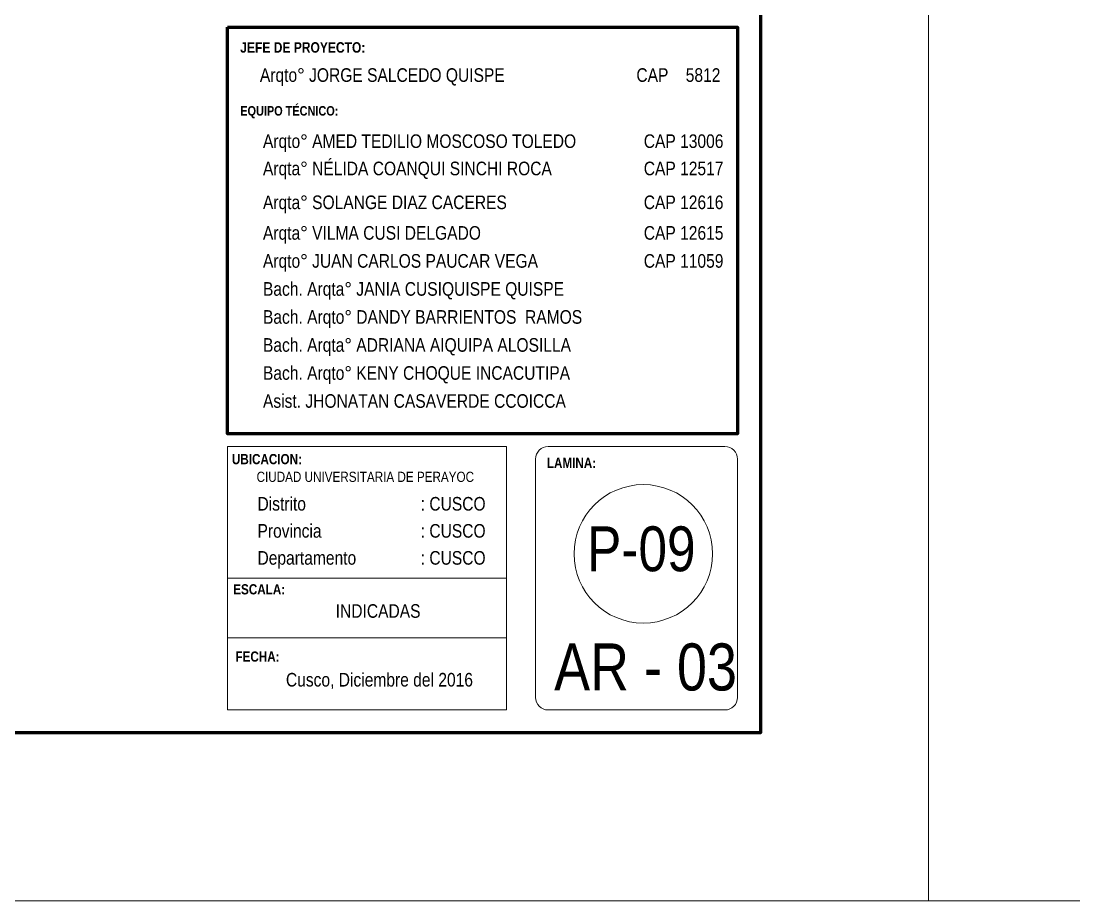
# Model space of a CAD drawing. Header units: inches. Extents: x 140 to 978, y -82 to 38.
# Drawn here: x 816.8 to 826.19, y -22.35 to -14.5 of the extents above; entities that cross this region are included whole.
import ezdxf

# ---------------------------------------------------------------- set-up
doc = ezdxf.new("R2010")
doc.units = ezdxf.units.IN
doc.header["$MEASUREMENT"] = 0
doc.layers.add('UNSAAC- ROTULO', color=7, linetype='Continuous', lineweight=60)
doc.layers.add('UNSAAC-TEXTOS ROTULO', color=7, linetype='Continuous', lineweight=15)
doc.styles.add('5mm', font='GOTHIC.TTF', dxfattribs={"height": 5})
doc.styles.get("Standard").update_dxf_attribs({"font": 'arial.ttf'})

msp = doc.modelspace()

# ---------------------------------------------------------------- linework, layer by layer
at = {"layer": 'UNSAAC- ROTULO', "color": 5, "lineweight": 0, "flags": 128}
for points in [[(748.395, 31.6513), (824.895, 31.6513), (824.895, -22.3487), (748.395, -22.3487)], [(824.895, 31.6513), (901.395, 31.6513), (901.395, -22.3487), (824.895, -22.3487)]]:
    msp.add_lwpolyline(points, close=True, dxfattribs=at)
at = {"layer": 'UNSAAC- ROTULO'}
for points in [[(749.895, 30.1513), (823.395, 30.1513), (823.395, -20.8487), (749.895, -20.8487)], [(818.642, -14.5523), (823.1903, -14.5523), (823.1903, -18.1809), (818.642, -18.1809)]]:
    msp.add_lwpolyline(points, close=True, dxfattribs=at)
at = {"layer": 'UNSAAC-TEXTOS ROTULO'}
for p, q in [((821.1303, -18.2928), (818.642, -18.2928)), ((818.642, -18.4048), (818.642, -20.532)), ((818.642, -19.4684), (821.1303, -19.4684)), ((818.642, -20.0002), (821.1303, -20.0002)), ((821.1303, -20.644), (818.642, -20.644))]:
    msp.add_line(p, q, dxfattribs=at)
msp.add_lwpolyline([(818.642, -18.2928), (821.1303, -18.2928), (821.1303, -20.644), (818.642, -20.644)], close=True, dxfattribs=at)
msp.add_lwpolyline([(821.5013, -18.2928), (823.0784, -18.2928, -0.414214), (823.1903, -18.4048), (823.1903, -20.532, -0.414214), (823.0784, -20.644), (821.5013, -20.644, -0.414214), (821.3894, -20.532), (821.3894, -18.4048, -0.414214)], format="xyb", close=True, dxfattribs=at)
msp.add_circle((822.3505, -19.2511), 0.6179, dxfattribs=at)

# ---------------------------------------------------------------- texts
at = {"layer": 'UNSAAC-TEXTOS ROTULO', "attachment_point": 1}
for s, width, heights, insert, char_height in [('{\\fArial Narrow|b1|i0|c0|p34;JEFE DE PROYECTO:\\fArial Narrow|b0|i0|c0|p34; }', 1.104387, [0], (818.7557, -14.685), 0.09375), ('{\\fArial Narrow|b0|i0|c0|p34; Arqto° JORGE SALCEDO QUISPE                        ^ICAP    5812}', 4.13257, [0], (818.8925, -14.9176), 0.121289), ('{\\fArial Narrow|b1|i0|c0|p34;EQUIPO TÉCNICO:\\fArial Narrow|b0|i0|c0|p34; }', 0.994978, [0], (818.7557, -15.2553), 0.084902), ('{\\fArial Narrow|b0|i0|c0|p34;Arqto° AMED TEDILIO MOSCOSO TOLEDO    ^ICAP 13006}', 4.094677, [0], (818.9583, -15.5076), 0.121289), ('{\\fArial Narrow|b0|i0|c0|p34;Arqta° NÉLIDA COANQUI SINCHI ROCA          ^ICAP 12517}', 4.094677, [0], (818.9583, -15.7512), 0.121289), ('{\\fArial Narrow|b0|i0|c0|p34;Arqta° SOLANGE DIAZ CACERES                    ^ICAP 12616}', 4.094677, [0], (818.9583, -16.0534), 0.121289), ('{\\fArial Narrow|b0|i0|c0|p34;Arqta° VILMA CUSI DELGADO                          ^ICAP 12615}', 4.095505, [0], (818.9583, -16.3263), 0.121289), ('{\\fArial Narrow|b0|i0|c0|p34;Arqto° JUAN CARLOS PAUCAR VEGA                        ^ICAP 11059}', 4.095505, [0], (818.9583, -16.5763), 0.121289), ('{\\fArial Narrow|b0|i0|c0|p34;Bach. Arqta° JANIA CUSIQUISPE QUISPE                         ^I}', 4.095505, [0], (818.9583, -16.8263), 0.121289), ('{\\fArial Narrow|b0|i0|c0|p34;Bach. Arqto° DANDY BARRIENTOS  RAMOS                      ^I}', 4.095505, [0], (818.9583, -17.0763), 0.121289), ('{\\fArial Narrow|b0|i0|c0|p34;Bach. Arqta° ADRIANA AIQUIPA ALOSILLA                         ^I}', 4.095505, [0], (818.9583, -17.3263), 0.121289), ('{\\fArial Narrow|b0|i0|c0|p34;Bach. Arqto° KENY CHOQUE INCACUTIPA                     ^I}', 4.095505, [0], (818.9583, -17.5763), 0.121289), ('{\\fArial Narrow|b0|i0|c0|p34;Asist. JHONATAN CASAVERDE CCOICCA                    ^I}', 4.095505, [0], (818.9583, -17.8263), 0.121289), ('\\pt0,0.13995;{\\fArial Narrow|b1|i0|c0|p34;\\H1.625x;UBICACION:\\H0.66665x; }', 0.453963, [0], (818.6812, -18.3601), 0.05598), ('\\pt0,0.13995;{\\fArial Narrow|b1|i0|c0|p34;\\H1.625x;LAMINA:}', 0.453963, [0], (821.4899, -18.394), 0.05598), ('\\pt0,0.22742;{\\fArial Narrow|b0|i0|c0|p34;CIUDAD UNIVERSITARIA DE PERAYOC}', 3.192325, [0], (818.9014, -18.5182), 0.090967), ('{\\fArial Narrow|b0|i0|c0|p34;Distrito^I^I^I: CUSCO}', 3.342791, [0], (818.9095, -18.7436), 0.121289), ('{\\fArial Narrow|b0|i0|c0|p34;Provincia^I^I: CUSCO    }', 3.343201, [0], (818.9095, -18.9854), 0.121289), ('{\\fArial Narrow|b0|i0|c0|p34;Departamento^I^I: CUSCO    }', 3.342791, [0], (818.9095, -19.2264), 0.121289), ('{\\fArial Narrow|b1|i0|c0|p34;ESCALA:\\fArial Narrow|b0|i0|c0|p34; }', 0.658071, [0], (818.6933, -19.5219), 0.090967), ('{\\fArial Narrow|b0|i0|c0|p34;\\H1.0833x;INDICADAS  \\H0.9231x;  }', 1.059471, [0], (819.6071, -19.7004), 0.111959), ('{\\fArial Narrow|b1|i0|c0|p34;FECHA:\\fArial Narrow|b0|i0|c0|p34; }', 0.543717, [0.3106], (818.7129, -20.1222), 0.090967), ('{\\fArial Narrow|b0|i0|c0|p34;Cusco, Diciembre del 2016    }', 2.754933, [0], (819.1631, -20.3138), 0.121289)]:
    msp.add_mtext_dynamic_manual_height_columns(s, width=width, gutter_width=12.5, heights=heights, dxfattribs=dict(at, insert=insert, char_height=char_height))
at = {"layer": 'UNSAAC-TEXTOS ROTULO', "char_height": 0.419847, "attachment_point": 1, "style": '5mm'}
for s, width, insert in [('{\\fArial Narrow|b0|i0|c0|p34;\\H0.95273x;P-09}', 0.634213, (821.8489, -19.0061)), ('{\\fArial Narrow|b0|i0|c0|p34;AR \\H0.99999x;- 03}', 1.836507, (821.5552, -20.0507))]:
    msp.add_mtext_dynamic_manual_height_columns(s, width=width, gutter_width=25, heights=[0], dxfattribs=dict(at, insert=insert))

doc.saveas('drawing.dxf')
